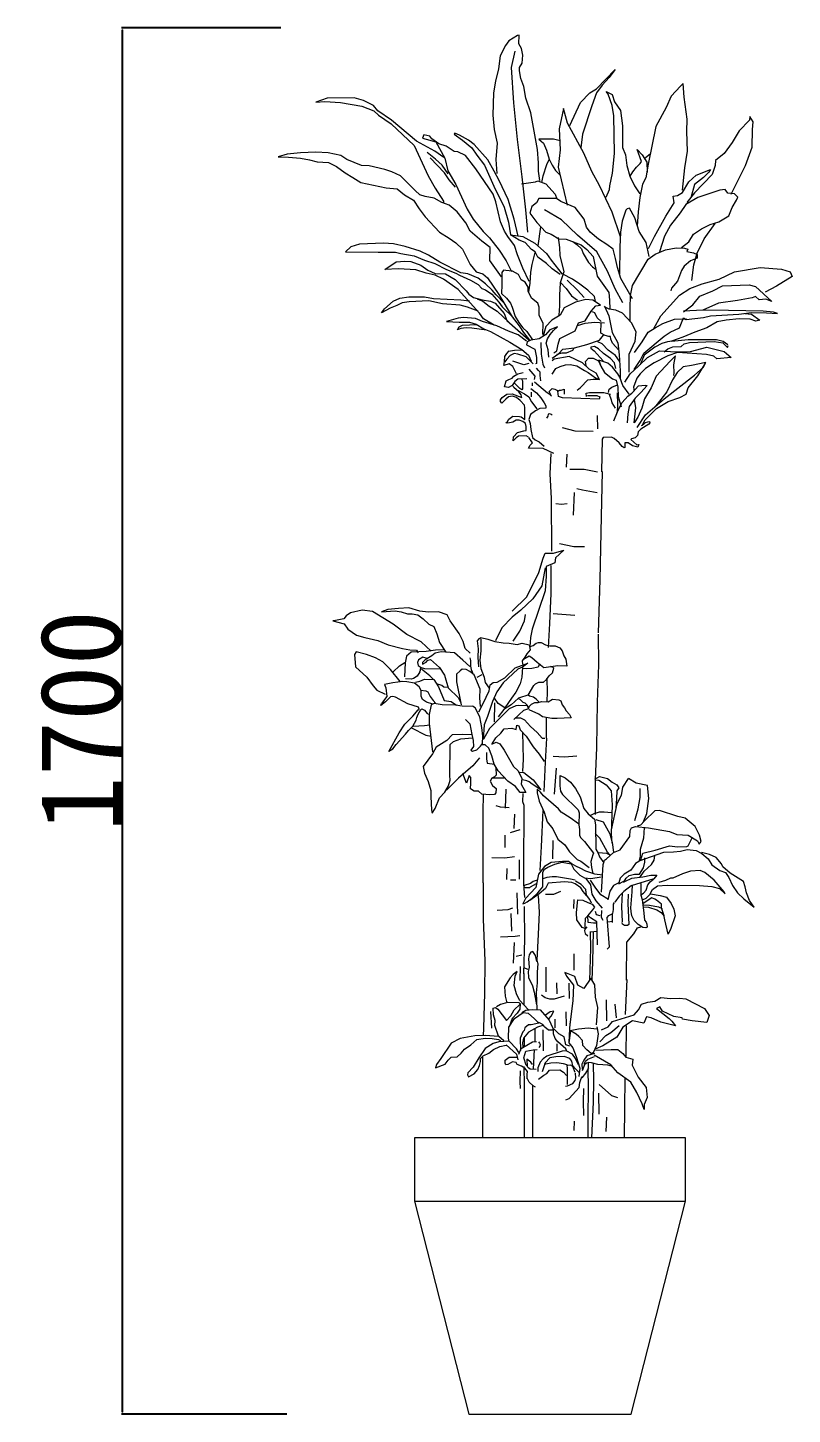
# Model space of a CAD drawing. Header units: millimetres. Extents: x -63086 to 83971, y -129912 to 13382.
# Drawn here: x 54441 to 55378, y -43769 to -42069 of the extents above; entities that cross this region are included whole.
import ezdxf

# ---------------------------------------------------------------- set-up
doc = ezdxf.new("R2010")
doc.units = ezdxf.units.MM
doc.layers.get('0').update_dxf_attribs({"lineweight": 0})
doc.layers.add('観葉植物', color=92, linetype='Continuous', lineweight=9)
doc.styles.get("Standard").update_dxf_attribs({"font": 'MS Mincho.ttf'})
doc.dimstyles.new('ISO-25', dxfattribs={"dimtxt": 2.5, "dimasz": 2.5, "dimexe": 1.25, "dimexo": 0.625, "dimtad": 1, "dimtxsty": 'Standard', "dimcen": 2.5, "dimadec": 0, "dimazin": 0, "dimtfac": 1, "dimtmove": 0, "dimatfit": 3, "dimfxl": 1, "dimarcsym": 0})

# ---------------------------------------------------------------- blocks, each defined once
blk = doc.blocks.new('*D1040')
at = {"layer": 'Defpoints', "color": 0, "ltscale": 10, "transparency": 16777216}
for p in [(54557.4, -42068.8), (54752.3, -42068.8), (54759.4, -43768.8)]:
    blk.add_point(p, dxfattribs=at)
at = {"layer": '観葉植物', "color": 0, "lineweight": -2, "ltscale": 10, "transparency": 16777216}
for p, q in [((54751.6, -42068.8), (54556.1, -42068.8)), ((54557.4, -43766.3), (54557.4, -42071.3)), ((54758.8, -43768.8), (54556.1, -43768.8))]:
    blk.add_line(p, q, dxfattribs=at)
at = {"layer": '観葉植物', "color": 0, "ltscale": 10, "transparency": 16777216}
for points in [[(54557, -42071.3), (54557.8, -42071.3), (54557.4, -42068.8)], [(54557, -43766.3), (54557.8, -43766.3), (54557.4, -43768.8)]]:
    blk.add_solid(points, dxfattribs=at)
at = {"layer": '観葉植物', "color": 0, "ltscale": 10, "transparency": 16777216, "insert": (54506.7, -42918.8), "char_height": 100, "attachment_point": 5, "rotation": 90}
blk.add_mtext('1700', dxfattribs=at)
blk = doc.blocks.new('ドラセナ2（CAD素材.com）')
at = {"color": 0, "linetype": 'ByBlock', "lineweight": -2}
for points in [[(-12.2, 1512.9), (-14.2, 1524), (-13.9, 1534.3), (-15.2, 1550.7), (-23.3, 1595.7), (-29.6, 1613.7), (-31.9, 1628.1), (-35.6, 1637.8), (-37.3, 1647.1), (-37.3, 1651.1), (-33.9, 1656.8), (-33.3, 1666.5), (-34.9, 1674.5), (-38.3, 1680.5), (-37.6, 1691.1), (-39.6, 1690.5), (-50.3, 1683.8), (-54.6, 1678.1), (-61, 1665.8), (-63, 1649.8), (-66.6, 1634.4), (-69.3, 1620.1), (-70, 1593), (-68.3, 1575.4), (-64.6, 1558.7), (-66.3, 1538.6), (-65.3, 1521.3)], [(-42.9, 1671.5), (-47.7, 1651.3), (-44.5, 1608), (-40.3, 1563.2), (-34.4, 1517.2), (-30.1, 1476.7), (-27.4, 1449.4)], [(24.4, 1580.1), (37.5, 1608.4), (49, 1620.2), (57, 1625), (80, 1649), (72.6, 1639), (64.1, 1629.8), (57.2, 1620.2), (51.2, 1604.1), (40.1, 1569.5), (37.8, 1552.6)], [(69.1, 1492.3), (72.9, 1501.9), (73.4, 1506.2), (76.6, 1521.6), (79.3, 1545.7), (78.2, 1592.1), (76.4, 1604.8), (71.3, 1618.8), (69.1, 1622), (76.2, 1618.2), (79.1, 1609.4), (86.7, 1598.4), (88.9, 1579.8), (88.9, 1553.1), (92.6, 1544.1), (94.2, 1531.2), (98, 1517.9), (103.8, 1506.2), (110.2, 1496.5)], [(162.4, 1501), (165.4, 1528.1), (168.7, 1548.8), (167.7, 1572.8), (168.4, 1587.8), (164.7, 1614.8), (163.4, 1631.5), (160.1, 1628.5), (148.7, 1616.2), (142.4, 1602.1), (129.7, 1578.8), (120.4, 1532.7), (117.7, 1516.1), (113.4, 1508.4), (110.4, 1491.7), (108, 1474.3), (107, 1456.7)], [(-130, 1541), (-141.1, 1548.7), (-163.7, 1561), (-194.4, 1586.7), (-210.8, 1598), (-216.1, 1604.7), (-228.5, 1610.7), (-239.8, 1614.1), (-272.9, 1613.7), (-286.9, 1608.7), (-275.9, 1609.7), (-256.8, 1608.4), (-230.8, 1603.7), (-215.8, 1598), (-210.1, 1592.7), (-194.8, 1582.4), (-166.4, 1555.7), (-149.1, 1518.3), (-140.7, 1503.3), (-130.4, 1487.3), (-130.4, 1485.3)], [(86.7, 1443.7), (76.1, 1474.1), (60.6, 1506.7), (51.5, 1523.8), (41.4, 1546.2), (21.6, 1583), (16.8, 1601.2), (11.5, 1576.1), (12.5, 1550.5), (9.9, 1529.1), (21.1, 1482.7)], [(222.1, 1496), (239.8, 1531.1), (247.8, 1553.8), (248.5, 1575.1), (249.2, 1584.8), (245.2, 1591.1), (244.5, 1586.8), (231.8, 1573.5), (223.5, 1559.4), (213.5, 1545.8), (202.8, 1537.1), (202.5, 1531.1), (198.8, 1520.1), (177.4, 1497.7), (167.7, 1485.7)], [(-25.3, 1389.1), (-33.3, 1405.2), (-39.6, 1421.5), (-43.3, 1433.2), (-51.6, 1443.9), (-55.6, 1450.5), (-60.6, 1462.2), (-66.3, 1486.6), (-69.6, 1495.9), (-90.7, 1527), (-103.7, 1543.3), (-113, 1548), (-117.4, 1548.3), (-127.4, 1554.7), (-136.4, 1557.7), (-144.7, 1564), (-147.4, 1567.3), (-154.7, 1568.7), (-156.1, 1564.7), (-139.7, 1560), (-128.7, 1540.3), (-125, 1524.6), (-115.4, 1507.9), (-101.3, 1477.6), (-94.3, 1465.2), (-82, 1450.2), (-74, 1442.5), (-62.3, 1427.2), (-53.6, 1414.2), (-47.3, 1401.2)], [(-39.1, 1444.6), (-43.7, 1465.2), (-51.4, 1489.4), (-62.3, 1512.6), (-68.3, 1524.3), (-76.3, 1538), (-92.7, 1556.7), (-99.7, 1562), (-111, 1568.3), (-116.7, 1570.7), (-117.4, 1569.7), (-107, 1562.3), (-95.7, 1552.7), (-89.7, 1543.7), (-80.3, 1531.6), (-68.6, 1505.6), (-56.3, 1480.2), (-50.6, 1461.6), (-48.3, 1446.2)], [(-59.3, 1394.5), (-73.6, 1414.8), (-73.3, 1430.5), (-83.3, 1438.2), (-97.7, 1450.5), (-103, 1460.9), (-113.7, 1474.2), (-123.4, 1482.6), (-132.7, 1485.9), (-142.1, 1490.9), (-153.1, 1493.3), (-159.4, 1495.3), (-165.1, 1500.3), (-183.4, 1518.3), (-193.8, 1523.3), (-202.5, 1526.3), (-221.8, 1530.6), (-231.2, 1531), (-248.8, 1538.6), (-256.5, 1543.3), (-271.9, 1546.7), (-286.9, 1547.3), (-305.9, 1546.7), (-322.3, 1545), (-333.3, 1541.6), (-320.6, 1541.3), (-305.9, 1540.3), (-294.6, 1538), (-285.5, 1535.6), (-271.5, 1535), (-261.5, 1530), (-251.2, 1522), (-241.8, 1516.6), (-231.8, 1510.3), (-200.8, 1503.9), (-187.4, 1502.6), (-178.1, 1495.3), (-167.4, 1488.6), (-160.4, 1477.9), (-153.1, 1468.2), (-135.4, 1449.5), (-123.4, 1442.2), (-115.4, 1436.5), (-107, 1428.5), (-103.3, 1420.2), (-97.7, 1409.8), (-90.3, 1400.8), (-82.3, 1398.2), (-76.6, 1393.5), (-62.6, 1372.8), (-46.3, 1345.4), (-37.6, 1334.4), (-32.3, 1326.5), (-25.2, 1317)], [(-124.7, 1521.1), (-132, 1531.6), (-140.3, 1539.1), (-150.5, 1547.2)], [(12.5, 1561.4), (4.5, 1563.4), (-13.5, 1563.4), (-7.8, 1558.4), (-4.1, 1550.1), (-0.8, 1539.1), (2.9, 1531.4), (6.9, 1525), (12.5, 1519.4)], [(98.3, 1518.1), (101.5, 1523.3), (106.3, 1529.1), (110.8, 1533.5), (112.1, 1536), (107.1, 1550.6), (113.1, 1544.1), (118.8, 1535.4), (119.4, 1523.1)], [(-115.9, 1504.4), (-123.4, 1513.6), (-129.4, 1522.2), (-146.8, 1540.5)], [(-9.8, 1510.2), (-8.5, 1518.4), (-3.8, 1532.3), (-1, 1538.6)], [(116.3, 1539.1), (117.1, 1540.8), (122.7, 1545.6)], [(120.7, 1429.3), (128, 1444), (142.1, 1469), (152.4, 1485.4), (151.1, 1493.4), (156.4, 1494.4), (162.4, 1498), (170.4, 1511), (179.4, 1519.1), (196.8, 1526.4), (194.8, 1523.1), (188.4, 1516.4), (177.1, 1507.7), (172.8, 1491.4)], [(-34.8, 1508.8), (-17.5, 1511.3), (-15, 1512.3), (-5, 1508.6), (6.3, 1495.8), (8.6, 1490.2)], [(161.1, 1430.5), (170.2, 1437.5), (176, 1447.1), (185.7, 1453.5), (196.3, 1458.8), (207, 1462), (219.3, 1469.5), (223.6, 1479.7), (228.9, 1488.7), (230.5, 1492.5), (226.2, 1496.2), (218.2, 1497.3), (215, 1501.6), (208.1, 1501), (181.4, 1491.9), (166.4, 1483.4), (159.5, 1473.3), (147.7, 1457.8), (140.3, 1444.4), (134.4, 1425.2)], [(101.2, 1367.7), (86.9, 1392.7), (82.9, 1406.1), (80.5, 1417.1), (77.5, 1428.4), (69.8, 1434.4), (59.5, 1440.8), (49.5, 1449.4), (44.8, 1455.5), (41.8, 1465.5), (30.8, 1479.8), (13.4, 1487.2), (8.1, 1490.5), (-13.6, 1490.8), (-16.3, 1485.2), (-22.3, 1480.8), (-24.6, 1472.8), (-15.9, 1461.1), (-4.9, 1449.4), (1.4, 1447.1), (11.1, 1441.4), (19.8, 1440.8), (38.1, 1433.8), (45.1, 1428.1), (52.8, 1419.4), (57.8, 1395.4), (72.2, 1375.4), (73.2, 1366), (73.5, 1355)], [(89.4, 1362.9), (79.8, 1380), (70.7, 1401.4), (57.4, 1425.4), (33.9, 1445.7), (14.1, 1464.4), (-6.7, 1476.7)], [(121.6, 1419.4), (117.9, 1436.8), (109.5, 1450.4), (104.2, 1466.8), (97.5, 1478.8), (94.5, 1478.1), (93.2, 1476.5), (88.5, 1462.8), (86.5, 1449.4), (85.5, 1430.8), (85.2, 1398.1)], [(12.7, 1397.3), (2.6, 1404.6), (-4.4, 1410.9), (-14.7, 1418.9), (-18, 1425.3), (-22.7, 1428.3), (-30.4, 1436.6), (-37.7, 1439.6), (-48.4, 1446.3), (-33.4, 1444), (-18.4, 1436), (-4.4, 1423.3), (1.6, 1414.9), (15, 1397.9)], [(-11.7, 1456), (-14.7, 1432.6)], [(173.9, 1390), (176.6, 1409.2), (180.3, 1423.6), (188.9, 1441.2), (202.7, 1459.9)], [(-56.3, 1362.2), (-65.9, 1372.6), (-70.7, 1378.3), (-78.8, 1386), (-87.8, 1393.1), (-100.7, 1398.5), (-109.3, 1399.5), (-134.9, 1412.5), (-148.7, 1421.2), (-158.9, 1426), (-177.5, 1431.9), (-191.7, 1435), (-204, 1436), (-233.6, 1434.6), (-244, 1431.5), (-250.7, 1425.4), (-210.4, 1425), (-189.2, 1424.8), (-182.7, 1423.1), (-166.4, 1420.2), (-153.9, 1415.2), (-141, 1410.8), (-127, 1403.5), (-115.5, 1399.3), (-110.9, 1396.8), (-97.2, 1390.6), (-87.8, 1385.4), (-83.4, 1380.4), (-78.8, 1378.7), (-71.3, 1373.5), (-62.8, 1363.7), (-58.6, 1357.8), (-44.8, 1344.3)], [(10, 1443), (11.7, 1430.6), (12.3, 1420.9), (17, 1400.9), (12.7, 1387.2), (11.7, 1372.2), (11.7, 1359.2), (11, 1347.5)], [(28.1, 1437.8), (33.1, 1434.1), (38.8, 1429.1), (40.8, 1423.4), (47.1, 1412.1), (52.2, 1406.7), (56.5, 1403.7)], [(98.5, 1340.1), (98.2, 1356.1), (98.9, 1371.8), (101.2, 1383.8), (120.5, 1416.2), (129.2, 1422.5), (141.6, 1427.9), (154.6, 1430.2), (164.9, 1429.9), (168.9, 1428.5), (167.9, 1425.5), (175.9, 1423.9), (180.3, 1421.9), (180.6, 1417.5), (172.3, 1414.2), (164.6, 1407.9), (161.3, 1402.2), (156.3, 1389.2), (149.2, 1380.8), (148.2, 1377.5)], [(-68.4, 1335.2), (-81.4, 1343.2), (-86.5, 1350.2), (-112.5, 1379.2), (-130.5, 1391.6), (-140.5, 1396.6), (-151.9, 1399.3), (-164.2, 1403.3), (-185.6, 1404.3), (-202.3, 1403.6), (-188.6, 1412.9), (-177.9, 1413.9), (-170.5, 1413.3), (-158.2, 1408.9), (-149.5, 1402.6), (-140.5, 1398.6), (-128.2, 1398.3), (-116.2, 1391.2), (-102.8, 1377.6), (-99.5, 1373.2), (-93.8, 1369.2), (-83.1, 1366.6), (-72.9, 1364.8), (-67.3, 1362.4), (-56.1, 1349.5), (-52.7, 1340.9), (-25.7, 1317.5)], [(-18.4, 1424.3), (-22, 1409.9), (-23.7, 1400.3), (-24.7, 1386.9), (-26.4, 1376.2)], [(-8.7, 1323.8), (-8.4, 1337.9), (-13, 1347.2), (-13.4, 1357.5), (-15, 1362.2), (-22.7, 1368.6), (-26.7, 1376.9), (-26.7, 1381.9), (-30.4, 1387.9), (-35.1, 1390.9), (-38.7, 1397.3), (-45.7, 1401.6), (-54.1, 1402.3), (-57.1, 1402.9), (-59.1, 1399.9), (-58.8, 1384.9), (-59.4, 1374.2), (-53.1, 1368.6), (-48.4, 1362.2), (-46.1, 1357.5), (-42.7, 1345.9), (-38.1, 1338.5), (-33.1, 1332.2), (-28.4, 1327.5), (-21.4, 1317.2)], [(55.7, 1364.2), (54.7, 1370.6), (46.4, 1378.2), (36.7, 1385.6), (27.7, 1391.6), (16, 1397.9)], [(127.3, 1331.4), (135.8, 1346.9), (158.8, 1372), (171.6, 1380.5), (186.5, 1385.9), (207.4, 1391.7), (226.1, 1400.8), (257.6, 1406.1), (283.7, 1404), (294.4, 1400.8), (297.1, 1394.9), (277.9, 1383.2), (264, 1375.7)], [(13, 1387.6), (19.7, 1380.2), (26.3, 1371.2), (33.7, 1365.9)], [(42.1, 1369.1), (33.7, 1378.2), (21, 1390.5)], [(163.6, 1351.7), (175.3, 1360.2), (183.9, 1370.9), (199.9, 1377.3), (211.6, 1383.7), (244.2, 1384.8), (252.2, 1382.6), (272, 1364.5), (264.5, 1367.2), (256.5, 1366.6), (252.2, 1370.4), (248, 1368.8), (229.8, 1365.6), (206.8, 1362.4), (187.6, 1353.8), (163.6, 1352.7)], [(-88.1, 1352.5), (-101.1, 1357.5), (-110.1, 1359.9), (-131.8, 1361.5), (-148.5, 1365.2), (-172.6, 1363.9), (-181.2, 1362.9), (-187.6, 1359.5), (-195.9, 1356.2), (-206.3, 1350.5), (-202.9, 1355.5), (-192.2, 1364.9), (-183.9, 1368.6), (-172.9, 1369.9), (-153.9, 1370.2), (-142.9, 1368.2), (-109.1, 1366.6), (-98.8, 1365.2)], [(-89.1, 1367.6), (-82.4, 1364.9), (-74.5, 1358.6), (-64.7, 1352.6), (-50.5, 1339.2)], [(4.7, 1301.3), (8.4, 1303.9), (10, 1311.9), (12.1, 1318.9), (30.8, 1328.5), (35.1, 1338.1), (43.1, 1340.8), (50.6, 1352.5), (56.4, 1358.9), (61.8, 1360), (52.7, 1365.9), (44.2, 1366.9), (31.4, 1363.7), (17.5, 1356.8), (12.7, 1347.7), (2.5, 1341.3), (-5, 1333.8), (-8.2, 1322.1)], [(-28.6, 1315.7), (-39, 1323.4), (-50.6, 1328), (-65, 1334.4), (-82.7, 1339.7), (-91.4, 1343.7), (-106, 1344.7), (-112.7, 1344.1), (-126.7, 1339.7), (-111.4, 1339), (-98.7, 1339), (-90.4, 1336.7), (-81, 1330.7), (-72.7, 1327.4), (-49, 1314.7), (-34.6, 1305.7), (-26.3, 1298.7), (-22.9, 1291.3)], [(62.6, 1339.8), (57.9, 1344.2), (55.2, 1350.5), (52.9, 1351.5), (51.2, 1351.9)], [(97, 1277.8), (97, 1299.9), (104.6, 1315.9), (105.6, 1327.2), (100, 1338.2), (89, 1349.9), (80.6, 1353.6), (72.6, 1354.9), (67.9, 1357.6), (66.9, 1358.6), (72.3, 1346.9), (76.3, 1326.2), (83.3, 1313.6), (85, 1298.9), (86.3, 1279.5), (86, 1269.8)], [(103.3, 1281.2), (110.7, 1292.2), (115, 1301.2), (140, 1321.9), (147.4, 1326.9), (159, 1331.9), (163.7, 1344.3), (167.1, 1342.3), (188.1, 1344.9), (196.8, 1346.9), (231.5, 1348.9), (247.1, 1350.9), (265.5, 1350.6), (278.8, 1349.6), (274.2, 1351.3), (261.5, 1352.6), (219.1, 1353.3), (188.4, 1353.9)], [(103.8, 1302), (112.9, 1314.8), (120.3, 1326.6), (128.9, 1331.9), (138.5, 1337.3), (152.9, 1342.6), (167.9, 1343.1)], [(238.8, 1349.6), (247.1, 1348.9), (257.2, 1341.3), (252.5, 1340.3), (245.5, 1342.9), (232.1, 1343.3), (216.1, 1341.3), (205.1, 1339.3), (192.4, 1331.9), (177.7, 1326.9), (163, 1320.6), (149, 1315.9), (169.4, 1317.6), (204.1, 1317.9), (212.4, 1315.9), (218.1, 1311.6)], [(-77.6, 1329.4), (-95.8, 1331.7), (-102.5, 1332.1), (-109.1, 1331.1), (-113.5, 1329.6), (-111.4, 1333.4), (-107, 1335.5), (-90.2, 1336.3)], [(-1.2, 1296.3), (-2.3, 1305), (-4.6, 1313.3), (-2.9, 1318.4), (0.1, 1324), (4.4, 1329), (9.1, 1333.4), (-0.2, 1329.7), (-5.6, 1323.4), (-13.3, 1318.7), (-23.6, 1317), (-27.9, 1315), (-28.6, 1311.3), (-18.6, 1306), (-16.3, 1295.7), (-16.3, 1288.3), (-17.9, 1288)], [(33.9, 1334.8), (43.2, 1337.8), (54.5, 1339.2), (66.9, 1338.2)], [(84.6, 1304.8), (76.9, 1313.1), (74.6, 1318.2), (74.2, 1321.5), (72.2, 1321.5), (67.6, 1322.5), (62.2, 1325.5), (62.6, 1338.8)], [(-11.3, 1314.3), (-10.9, 1299.9), (-8.6, 1287.6), (-6.6, 1282.9)], [(2.8, 1294.8), (10.8, 1300.5), (15.8, 1306.1), (30.2, 1307.5), (45.2, 1311.5), (60.9, 1316.8), (65.6, 1323.2)], [(80.6, 1282.1), (79.2, 1289.1), (74.2, 1294.5), (65.6, 1300.8), (59.6, 1306.5), (54.5, 1309.1), (50.2, 1308.5), (50.2, 1307.1), (54.2, 1303.8), (65.2, 1291.8)], [(85.2, 1291.1), (80.2, 1298.1), (71.2, 1304.8), (63.9, 1312.5), (58.9, 1314.8)], [(149.7, 1315.9), (144, 1314.9), (137, 1312.9), (128.7, 1308.5), (115.7, 1298.5), (110.7, 1286.9)], [(140, 1302.5), (144.7, 1306.5), (150.7, 1308.9), (160.7, 1309.2), (164.7, 1312.6), (171.1, 1314.2), (201.4, 1315.2), (211.8, 1313.9), (217.8, 1307.9), (218.4, 1310.6)], [(-40.8, 1275.5), (-45.4, 1284.7), (-50, 1288), (-56.4, 1285.9), (-55.6, 1290.9), (-55.4, 1297), (-52.9, 1300.7), (-49.8, 1303.9)], [(-20.6, 1288), (-29, 1296.4), (-39.3, 1299.7), (-44, 1300.7), (-48.7, 1298), (-53, 1293.7), (-55.7, 1290)], [(-50.7, 1303.6), (-43.4, 1304.9), (-34.4, 1305.1)], [(2.6, 1275.4), (7.4, 1282.1), (12.6, 1284.6), (19, 1286.9), (24.7, 1287.1), (32.8, 1285.4), (42.4, 1279.6), (47, 1277.5), (56, 1270.8), (60.8, 1268.9), (56.8, 1276.4), (48, 1281.6), (40.1, 1289.2), (23.4, 1297.1), (5.1, 1293.7), (2.8, 1291.5)], [(8.8, 1299.8), (14.8, 1301.5), (20.5, 1301.5), (28.2, 1304.8), (29.5, 1307.5)], [(44.5, 1286.1), (43.5, 1290.8), (47.2, 1294.8), (53.2, 1294.8), (59.6, 1291.5), (62.2, 1285.1)], [(97, 1250.8), (89.3, 1261.2), (85.6, 1271.8), (83.3, 1275.8), (76.6, 1283.9), (70.9, 1288.9), (59.9, 1292.5), (62.3, 1284.9), (66.9, 1277.2), (76.6, 1269.5), (81, 1267.8), (83.3, 1259.2), (83.6, 1247.8), (87.3, 1235.1)], [(92, 1265.5), (98.3, 1275.8), (108.7, 1285.2), (119.7, 1295.9), (134.3, 1303.9), (154.4, 1302.5), (172.4, 1302.9), (192.4, 1308.5), (213.4, 1302.9), (222.1, 1295.9), (204.4, 1293.9), (201.1, 1297.5), (192.1, 1299.5), (156.4, 1301.9), (144.7, 1297.9), (127.7, 1289.2), (117.3, 1282.2), (110.7, 1275.8), (106.6, 1270.5), (102.6, 1259.5), (103.3, 1254.5)], [(152, 1273.5), (152.4, 1276.8), (152, 1286.9), (154, 1297.9), (147.4, 1291.2), (130.3, 1272.8), (124.3, 1258.5), (116, 1245.1), (112.7, 1233.5), (107.7, 1222.5), (103.3, 1215.4), (105.3, 1233.8), (103.6, 1244.1)], [(-28.5, 1269.6), (-39.3, 1269.1), (-42.9, 1266.4), (-46.4, 1261.2), (-50.6, 1259.1), (-55.8, 1259.8), (-53.5, 1266.9), (-50.4, 1268.9), (-46.4, 1270.2), (-44.1, 1272.9), (-39.3, 1275.8), (-32.8, 1277.3)], [(-25.8, 1288.4), (-31.8, 1286.8), (-45.5, 1291.4)], [(-18.9, 1268.9), (-18.1, 1272.9), (-25.6, 1281.4)], [(-11.1, 1267.1), (-11.8, 1273.7), (-11.8, 1277.8), (-14.1, 1279.8), (-16.5, 1282.8)], [(107, 1209.8), (117.3, 1225.5), (140, 1245.1), (177.4, 1274.2), (188.1, 1283.9), (191.1, 1289.5), (173.7, 1285.9), (163.4, 1284.2), (156, 1277.2), (150.4, 1268.5), (143.4, 1253.8), (130, 1236.5)], [(113, 1212.4), (116.8, 1219.1), (130.5, 1233), (145.1, 1241.6), (159.3, 1246.8), (167, 1250.8), (169.5, 1258.5), (181.2, 1273.1), (190.8, 1288.9)], [(-26.2, 1198.2), (-29.1, 1199.5), (-38.5, 1199.3), (-41.4, 1197.4), (-45.1, 1193.4), (-44.5, 1198.4), (-39.9, 1203.7), (-32, 1205.7), (-29.1, 1206), (-29.1, 1211.2), (-30.1, 1214.7), (-33.3, 1217.2), (-37.6, 1218.9), (-41.4, 1218.7), (-45.6, 1216.4), (-51.8, 1215.1), (-54.1, 1215.8), (-52.2, 1217.2), (-50.4, 1220.1), (-45.4, 1223.7), (-37.4, 1223.3), (-35.1, 1222.8), (-30.8, 1219.7), (-30.8, 1234.1), (-31.2, 1237.2), (-36.6, 1242.9), (-41, 1246.6), (-45.8, 1248.1), (-50.6, 1247.5), (-54.1, 1244.7), (-59.1, 1239.6), (-60.6, 1241.6), (-60.5, 1243.7), (-58.4, 1246.8), (-52.9, 1250.6), (-46.2, 1251.2), (-34.3, 1246.6), (-35.3, 1249.8), (-38.1, 1253.5), (-44.1, 1258.9), (-45.1, 1260.4)], [(-34.9, 1269.6), (-33.7, 1267.1), (-33.5, 1257.1), (-34.5, 1256.2), (-36.8, 1257.7), (-43.3, 1264.4)], [(-21.5, 1261.1), (-21.5, 1264.7)], [(-19, 1266), (-3, 1252.4), (-2.7, 1252.4), (2.1, 1248.3), (-1.1, 1253.9), (2.7, 1257.5), (5.8, 1256.8), (9.1, 1255.2), (10, 1254.9)], [(33.4, 1255.8), (37.6, 1258.9), (46.6, 1268.3), (53, 1269.1), (59.7, 1269.3)], [(71.8, 1253), (72.6, 1257), (76, 1259.5), (82.8, 1262.4)], [(82.3, 1228.8), (88.6, 1240.5), (95.6, 1248.1), (100.3, 1251.8), (108.7, 1260.8), (116.7, 1261.8), (119, 1261.5), (111.3, 1252.8), (104.3, 1245.8), (97, 1235.8), (95.3, 1226.8), (94.6, 1215.8)], [(-38.9, 1255.2), (-31.2, 1251), (-26, 1247.5), (-22.5, 1241.5), (-16, 1232.7)], [(-23.6, 1257.9), (-16.5, 1252.2), (-11.3, 1246.4), (-6.9, 1240.1), (-5, 1236.4), (-5, 1233.7), (-12.5, 1233), (-17.6, 1230.3), (-24, 1226), (-25.7, 1219.7), (-24.4, 1214.9), (-23.6, 1207.4), (-21.3, 1197.8), (-18, 1194.7), (-13, 1192.4), (-7.1, 1187)], [(-22.5, 1247.4), (-22.8, 1253.4)], [(46, 1249.3), (57.3, 1249), (61.3, 1247.3), (60.3, 1244.7), (15.3, 1246.3), (10.6, 1248), (9.6, 1254.4), (11.9, 1255.7), (13.9, 1255.7), (17.3, 1257), (17.6, 1250.7)], [(45, 1248), (44.6, 1252), (48.6, 1252.7), (66, 1253), (74.3, 1250.7)], [(72.7, 1250.7), (75, 1244), (76, 1240), (80, 1233.7)], [(82.6, 1252.5), (83, 1237.8), (82.3, 1228.5), (78, 1217.8)], [(2.7, 1225.1), (1.8, 1225.9), (-0.6, 1226.8), (-2, 1226.2), (-2.4, 1223.8), (-4.1, 1221.5)], [(57.9, 1224.5), (58.2, 1208.2)], [(53.2, 1205), (30.8, 1205.5), (15.3, 1209.3)], [(112.4, 1212.4), (115.3, 1213.9), (117.2, 1215.9), (119.9, 1217), (122.2, 1217.2), (122.4, 1215.5), (121.3, 1213.9), (111.5, 1208), (108, 1204.7), (107.4, 1199.9), (104.5, 1197.4), (99.9, 1196.1), (99, 1195.3), (106.5, 1188.8), (109, 1189), (107.6, 1185.9), (101.3, 1187.2), (96.1, 1191.1), (91.7, 1190.9), (91.7, 1185.5), (91.1, 1184.9), (88.4, 1186.5), (84.8, 1191.1), (78.6, 1196.5), (75.3, 1198), (65.2, 1197.8), (64.2, 1195.5), (63.2, 1155.5)], [(4.6, 1177.8), (-8.2, 1184.2), (-26.3, 1184.7), (-24.2, 1188.4), (-21.5, 1191.1), (-25.8, 1197.5)], [(0.9, 1177.8), (-0.2, 1153.2), (1.4, 1122.8), (2, 1058.2)], [(20.6, 1177.2), (20.1, 1161.2)], [(58.5, 1155.3), (42, 1158.5), (24.4, 1158.5)], [(63.9, 1155.9), (62.8, 1100.9), (61.2, 1022.9), (59.1, 958.3)], [(29.7, 1130.2), (28.6, 1102.5)], [(58, 1129.7), (39.9, 1132.9), (32.9, 1134.5)], [(21.2, 1116.4), (14.2, 1115.3), (7.3, 1116.4)], [(-46.2, 984.5), (-28.2, 1002.2), (-13.8, 1031.9), (-8.2, 1049.6), (-5.8, 1055.6), (-1.2, 1055.9), (4.5, 1055.6), (16.9, 1059.6), (6.8, 1049.9), (5.8, 1043.9), (-4.5, 1039.3), (-4.5, 1027.6), (-5.8, 1009.6), (-21.9, 962.8), (-23.9, 952.5), (-24.7, 941.1)], [(11.6, 1067.8), (29.2, 1064), (42.5, 1064)], [(-5.8, 1037.9), (-9.8, 1015.6), (-20.8, 999.9), (-35.5, 985.9), (-46.5, 977.2), (-58.9, 964.2), (-66.9, 948.5)], [(0.9, 1040.7), (0.9, 1006.5), (-0.7, 969.7), (-2.3, 940.3)], [(-97.8, 933.3), (-103.8, 939), (-106.4, 947.6), (-111.1, 957.3), (-122.4, 973), (-125.8, 980.3), (-136.8, 984), (-149.1, 983.3), (-159.5, 984.7), (-172.8, 988.7), (-185.5, 988), (-198.9, 986.7), (-206.5, 984), (-189.9, 985), (-182.2, 983.7), (-174.8, 981.3), (-168.8, 981.3), (-161.8, 980.3), (-155.5, 975.3), (-148.5, 968.7), (-142.5, 965.7), (-138.5, 957), (-135.5, 946.3), (-127.6, 934.3)], [(-145.6, 935.7), (-158, 947.1), (-175.3, 956.1), (-192.3, 968.7), (-217.7, 984.1), (-230, 985.8), (-244.4, 982.8), (-249.7, 978.8), (-252.7, 975.1), (-262.7, 973.1), (-266.1, 972.7), (-252.1, 969.1), (-247.7, 962.7), (-237, 955.4), (-227, 952.4), (-211, 948.7), (-198.3, 943.4), (-180.6, 938.7), (-171.6, 937.4), (-163.6, 937), (-161.6, 933.7)], [(-45, 947.9), (-37, 960.1), (-31.1, 973), (-30.1, 980.4)], [(30.6, 979.3), (3.9, 981.4)], [(-84.9, 952.2), (-76.2, 950.5), (-67.5, 947.5), (-57.5, 945.8), (-49.8, 945.5), (-40.2, 943.8), (-34.1, 945.5), (-25.5, 943.5), (-24.1, 937.2), (-28.5, 932.5), (-30.8, 928.2), (-34.1, 923.8), (-33.8, 919.8)], [(59.1, 956.3), (59.7, 918.9), (58.1, 873), (57, 817.5), (55.4, 778), (55.4, 735.3)], [(-128.9, 937.2), (-140.3, 937), (-151.9, 935.4), (-170.3, 934.4), (-175.8, 929.6), (-177.6, 921.4), (-178.3, 904.3)], [(-73.9, 890.4), (-78.9, 897.1), (-80.2, 903.5), (-84.2, 913.8), (-85.5, 924.5), (-84.2, 936.2), (-84.2, 949.5), (-84.9, 951.8), (-87.2, 950.8), (-89.2, 948.2), (-87.9, 938.5), (-88.2, 928.2), (-87.5, 916.5)], [(-24.9, 941), (-20.7, 942.4), (-17, 945.4), (-13.9, 946.2), (-10.7, 946.4), (-5.3, 943.3), (-0.3, 942.2), (6.6, 942.2), (12.2, 939.7), (15.1, 936.2), (17, 930.1), (19.3, 925.7), (20.8, 917.2), (9.7, 917.8), (-7.3, 915.2), (-15.8, 921.6), (-22.2, 927.5), (-25.4, 929.6), (-32.4, 925.3)], [(-183.6, 898.3), (-195.3, 913), (-205, 922.4), (-213.7, 927.4), (-225, 931.7), (-237.7, 934.7), (-239.4, 931.4), (-238.4, 916.4), (-224.4, 903.7), (-216.7, 893), (-212.3, 888), (-202, 883)], [(-192, 910.3), (-184.3, 917.7), (-178, 921.7)], [(-150.6, 926.8), (-155.7, 928.1), (-161.3, 925), (-162.4, 921.9), (-161.5, 917.9), (-158, 915.4), (-153.6, 914.4), (-134.2, 914.1)], [(-98.2, 916.7), (-106.9, 924.7), (-117.2, 933.4), (-133.5, 934.9), (-140.9, 933.2), (-144.8, 930.1), (-152.8, 925.1), (-156.1, 921.7), (-156.1, 919.8), (-151.9, 922.3), (-149.6, 924.4)], [(-149.3, 924.4), (-146.3, 925.4), (-135.3, 915.7), (-129.3, 906.3), (-124.6, 890.7), (-112.2, 878.6), (-109.2, 872.3)], [(-98, 927.4), (-97.3, 924.1), (-97.5, 917.4), (-96.7, 913.2), (-94.8, 909.3)], [(-87.2, 861.4), (-81.9, 871.4), (-74.5, 887.1), (-73.2, 894.5), (-69.5, 897.1), (-64.5, 897.8), (-55.2, 903.1), (-42.5, 915.1), (-27.1, 921.1), (-33.8, 916.1), (-39.2, 913.5), (-57.5, 896.8), (-65.2, 885.8), (-70.5, 873.8), (-76.5, 855.7), (-80.5, 845.1), (-81.9, 827.4)], [(-12.9, 920.1), (-14.6, 916.2), (-22.1, 914.5), (-28.5, 914.1), (-33.1, 914.3)], [(-159.5, 910.3), (-162.6, 905.1), (-167.4, 902.2), (-170.3, 901.1), (-177.2, 901.5)], [(-165, 897.7), (-159.6, 899), (-153.6, 901.3), (-142.3, 900.7), (-136.6, 892), (-129.6, 875), (-120.9, 874), (-114.6, 869.3)], [(-159.5, 910.3), (-158.6, 912.5), (-158.2, 915.9)], [(-143.3, 901.1), (-147.2, 905.4), (-157.3, 913.4)], [(-85.1, 867.7), (-86.1, 878.4), (-85.5, 889), (-92.8, 906.7), (-98.2, 910.7), (-102.5, 913.1), (-107.5, 913.4), (-110.2, 911.7), (-114.5, 907.4), (-114.5, 898), (-108.8, 869.7)], [(-83.6, 906.8), (-89.8, 903.4)], [(-33.5, 916.1), (-34.5, 903.8), (-36.5, 895.5), (-41.8, 885.4), (-47.2, 878.1), (-55.2, 866.1), (-63.5, 871.4), (-67.9, 877.8)], [(-13.5, 873.4), (-16.7, 876.9), (-20, 879.2), (-25.2, 880.3), (-26.5, 881.5), (-19.8, 893.6), (-17.9, 895.7), (-13.5, 897.8), (-7.9, 897.6), (-4.3, 900.7), (-1, 905.3), (3, 908.9), (4.8, 914.7), (3.8, 915.5), (0.7, 917)], [(-3.9, 901.3), (-3.3, 885.8), (-3.9, 873.6)], [(-180.3, 898.3), (-192.7, 897), (-202.7, 894.7), (-201.3, 890.7), (-200, 880), (-206.3, 871.6)], [(-143.6, 870.6), (-151.3, 873), (-156.3, 876.3), (-158, 880.3), (-158, 887.3), (-160.3, 891.7), (-166, 896.3), (-175.3, 898), (-182, 898.3)], [(-158.3, 887.8), (-152.1, 886.9), (-149.7, 885.8), (-147, 880), (-143.3, 875.1), (-139.8, 871.3)], [(-124.8, 891.2), (-130, 891.6), (-132.7, 893.7), (-139, 895.6)], [(-197.4, 812.7), (-185, 835.3), (-177.9, 846), (-168.1, 855.9), (-161.7, 863.5), (-160.3, 864.5), (-161.2, 867.1), (-174.1, 870.9), (-189.5, 879.1), (-192.8, 880.1), (-195.5, 879.5), (-201.7, 873.4), (-207.4, 869.1), (-206.3, 871.6)], [(-94.5, 867.7), (-107.5, 868.3), (-115.8, 869.3), (-132.2, 870), (-141.9, 871.4), (-145.5, 869.7), (-148.2, 858), (-147.9, 847), (-143.9, 812)], [(-103.5, 851.7), (-98.2, 846.7), (-95.8, 833.3), (-94.1, 826), (-93.8, 818.6), (-96.8, 814.3), (-95.1, 813), (-89.5, 814.6), (-85.1, 819.3), (-82.8, 822.6), (-82.1, 831.3), (-83.5, 842), (-85.8, 855.3), (-91.5, 866.3), (-94.8, 868.3)], [(-28.1, 868.8), (-38.3, 869), (-41.7, 868.6), (-49.8, 865.1), (-74.2, 840.9), (-81.5, 827.7)], [(-67.8, 872.3), (-68.2, 848.9)], [(-26, 881.9), (-38.6, 878), (-47.5, 869.9), (-56.7, 864), (-63.6, 855)], [(-26.2, 864.4), (-26.7, 867.3), (-27.9, 869.6), (-30.4, 871.7), (-32.7, 872.6), (-36.3, 876.3), (-38.3, 876.9)], [(-26.2, 864.8), (-25.2, 868.2), (-22.5, 870.7), (-18.5, 872.8), (-14.6, 872.8), (-10.4, 873.8), (-2.1, 873.6), (3, 876.7), (10.9, 876.1), (13.4, 874.9), (14.8, 869.9), (18, 866.1), (20.1, 862.3), (23.8, 857.8), (25.9, 854), (8.8, 853), (2.5, 853), (-9.1, 855), (-13.7, 858.2), (-25.6, 863.6)], [(-197.4, 812.9), (-192.6, 815.8), (-188.5, 821), (-176.9, 833.8), (-173.4, 838.2), (-168.1, 843.7), (-163.9, 851.1), (-163.3, 854.2), (-161.4, 858.4), (-158.2, 864.2), (-156.9, 865.1), (-153.9, 863.2), (-150.4, 859.3), (-148.3, 858.4)], [(-44.4, 851.9), (-31.9, 863.4), (-26, 865.5)], [(-41.9, 853.8), (-36, 853.8), (-31.3, 851.5), (-23.7, 843.2), (-15.6, 836.1), (-9.4, 829), (-6.4, 828.8)], [(-4.8, 854.2), (-4.6, 828.8)], [(-169.9, 841.5), (-152, 832.6), (-145.7, 831.4)], [(-167.7, 843.6), (-153.6, 844.5), (-147.2, 845.1)], [(-96.2, 833), (-107.2, 833.3), (-119.8, 833), (-126.2, 826), (-139.5, 818), (-143.9, 809.9), (-155.6, 794.3), (-153.9, 785.9), (-149.2, 775.9), (-145.9, 764.6), (-145.9, 757.2), (-145.2, 740.9), (-144.5, 736.9), (-140.5, 742.9), (-135.5, 755.6), (-128.9, 762.9), (-124.2, 770.6), (-122.5, 777.6), (-122.8, 783.3), (-122.2, 821.3), (-118.2, 825), (-109.2, 828.3), (-94.8, 829.3)], [(-71, 822.2), (-66.4, 829.5), (-60, 835.2), (-56.3, 840.2), (-46.7, 841.2), (-41.3, 839.5), (-40.7, 844.9), (-38, 844.2), (-36.3, 839.2), (-29, 831.5), (-20.6, 818.2), (-13.3, 809.5), (-7, 800.5)], [(-33.6, 835.7), (-32.9, 803), (-33.6, 788)], [(-71.1, 821.6), (-66.1, 824), (-61.4, 822), (-56.1, 814.3), (-44.8, 794.3), (-38.8, 788.9), (-34.4, 779.6), (-35.4, 772.6), (-29.4, 762.2), (-36.4, 762.2), (-42.1, 769.6), (-51.8, 776.2), (-63.4, 788.9), (-68.5, 796.9), (-71.1, 807.3), (-74.8, 816.6), (-79.5, 820.6), (-83.8, 820.6)], [(-4.3, 829), (-5.8, 799.6), (-7.6, 763.6)], [(-86.3, 805), (-94.7, 795), (-112, 780), (-126.7, 765.3)], [(-77.8, 811.5), (-77.8, 803.8), (-76.8, 798.5), (-67.8, 797.1)], [(32.8, 806.8), (17.8, 805.7), (3.9, 806.3)], [(-66.4, 792.5), (-65.8, 783.4), (-67.8, 781.4), (-71.1, 780.1), (-73.1, 776.1), (-70.4, 770.8), (-66.1, 767.4), (-66.4, 762.1), (-67.8, 759.8), (-73.8, 759.4), (-83.5, 760.1), (-87.5, 763.8), (-92.8, 764.1), (-97.3, 766.8), (-96.8, 773.8), (-97.1, 780.8), (-99.1, 783.1), (-102.1, 773.8), (-106.8, 785.8)], [(-37.4, 787.1), (-32.1, 786.8), (-20.7, 777.8), (-11, 765.4), (-21.7, 772.4), (-25.4, 775.4), (-28.4, 776.8), (-33.7, 777.8)], [(7.6, 792), (5.1, 760.4)], [(12, 783.2), (12.2, 770.7), (13, 764), (15.3, 760), (34.7, 741), (35.8, 737.5), (35.6, 722.5), (36.2, 717), (36.2, 709.5), (37.9, 706.6), (42.5, 702.4), (53.5, 688.1), (52.5, 686), (50.2, 677.6), (50.8, 670.3), (52.7, 662.9)], [(12.4, 783), (18.7, 780.2), (25.3, 774.8), (31.4, 767.1), (37.2, 757.1), (41.4, 742.7), (46.8, 736.2), (54.8, 729.6), (56, 722.5), (56.2, 692.9), (59.3, 688.1), (60.8, 683.5), (66, 676.2)], [(-70.7, 780.2), (-54.8, 780.2)], [(-54, 766.4), (-55, 743.3)], [(35.2, 723.9), (24.9, 731.2), (13.9, 738.1), (10.7, 742.5), (-7.8, 758.3), (-11.4, 762.9), (-15.7, 766.5), (-15.7, 761.9), (-13, 751.9), (-7, 738.3), (-3.2, 726.4), (3.4, 717.7), (9.7, 705.2), (18.3, 698.1), (23.9, 689.5), (33.5, 680.3), (37.7, 678), (48.1, 670.5)], [(55.1, 778.5), (60.7, 781.9), (70.4, 779.5), (76.4, 775.2), (82.1, 771.9), (84.4, 768.2), (82.1, 764.2), (81.8, 754.8), (80.8, 743.2)], [(56.1, 777.9), (60.1, 777.5), (68.8, 771.9), (75.1, 764.2), (76.1, 747.2), (75.1, 712.1), (75.8, 700.4)], [(96.1, 779.5), (89.1, 768.9), (87.4, 758.5), (82.1, 748.5), (75.1, 716.5)], [(114.1, 725.5), (118.8, 736.5), (121.1, 754.8), (119.5, 770.9), (105.8, 773.9), (96.4, 779.5)], [(104.1, 728), (108.1, 742.4), (110.8, 756.1), (110.8, 767.4)], [(-81.9, 760), (-82.2, 738.7), (-82.2, 651.6)], [(-33.3, 761), (-33.6, 751.3), (-31.9, 746.6), (-31.9, 725.3), (-32.3, 688.2)], [(-50.1, 743.7), (-60.8, 744.4), (-65.8, 746.1)], [(-43.6, 735.7), (-44.3, 718.3)], [(-8.6, 740.3), (-10.6, 696.3), (-12.2, 666.6)], [(55.3, 736.8), (48.9, 733.8)], [(55.9, 736.9), (60.9, 738.5), (66.5, 738.5), (75.3, 737.7)], [(63.4, 640), (65.1, 674.1), (66.7, 679.4), (69.4, 681.1), (78.1, 688.8), (86.1, 692.1), (97.8, 708.5), (98.5, 715.8), (100.1, 719.1), (104.8, 720.8), (120.8, 718.8), (146.5, 714.5), (155.5, 710.8), (169.5, 710.1), (180.9, 703.1), (182.9, 698.8), (185.2, 702.4), (183.2, 710.1), (178.2, 720.8), (165.9, 730.8), (156.8, 733.1), (134.5, 740.2), (128.5, 739.8), (115.8, 727.5), (111.1, 722.1), (106.8, 721.1)], [(-37.1, 716.4), (-48.7, 713)], [(56.1, 729.1), (65.1, 726.5), (73.4, 711.8), (76.4, 701.1), (78.1, 689.1)], [(115.5, 719.5), (114.5, 706.5), (110.5, 692.4), (110.8, 684.4), (108.8, 677.8), (104.8, 675.4), (99.1, 667.1), (90.8, 662.1), (86.1, 657.1), (84.4, 651.4), (77.8, 648.1), (73.4, 641.4), (71.1, 630.7)], [(-55.3, 710), (-55.3, 695)], [(3.7, 703.4), (3.1, 680.9)], [(59.7, 688.9), (69.5, 688), (73.6, 685.8), (70.5, 689.1), (61.3, 706.4), (55.3, 712.2)], [(111.4, 679.8), (114, 687.8), (129, 691.5), (146.4, 696.8), (156.4, 695.8), (167.8, 696.1), (169.4, 696.8), (174.4, 706.8)], [(-43.4, 683.3), (-55.4, 681.7), (-71.4, 682.3)], [(-32.3, 688.3), (-32.6, 650.2), (-31.3, 633.6)], [(90.3, 652.1), (93.3, 657.1), (97.3, 660.4), (103.7, 662.1), (109.7, 662.1), (114.7, 670.1), (116.4, 676.8), (116.4, 682.1)], [(109.4, 678.5), (139.7, 689.1), (151.4, 689.5), (160.1, 690.5), (168.1, 692.5), (179.1, 691.1), (186.1, 687.5), (193.8, 680.8), (198.5, 673.5), (208.1, 666.8), (215.1, 664.1), (219.5, 658.1), (223.8, 648.1), (229.8, 639.4), (237.8, 632.1), (250.2, 621.7), (244.5, 629.7), (240.8, 639.4), (239.5, 646.8), (237.2, 653.4), (220.8, 663.4), (212.1, 671.1), (210.5, 674.8), (203.8, 682.8), (195.8, 686.5), (185.8, 688.8)], [(110.4, 658.1), (115.4, 665.8), (124.7, 674.1), (127.7, 679.5), (128.7, 685.1)], [(-53, 669.3), (-53.3, 655.6)], [(-37.9, 679.9), (-37.6, 655.9)], [(27.3, 674.5), (22.9, 677.6), (15.5, 677.9), (1.7, 676.3), (-6.6, 671.4), (-14.1, 662.1), (-17.1, 646), (-29.9, 632.5), (-33.3, 626), (-30.8, 626.8), (-27.9, 628.4), (-21.7, 632.9), (-15, 639.5), (-8.9, 646.8), (-8.9, 664.7), (-6.7, 668.3), (-2.5, 670.9), (6, 674.5), (14.9, 676.9), (25.9, 674.8), (29.2, 668.5), (36.7, 660.8), (42.5, 657.7), (50.1, 656.7), (62.9, 658.9)], [(27.5, 674.3), (32.1, 671.8), (36.7, 670.1), (43.6, 666.1), (54.7, 662.4), (64.7, 661.4)], [(122.7, 638), (125.8, 643.4), (131.9, 647.8), (143.8, 648.9), (183.4, 648.2), (198.4, 647.2), (207.8, 644.7), (214.7, 638.2), (213.4, 640.5), (201.5, 654.9), (189.9, 664.3), (184, 666.8), (172.3, 665.7), (162.5, 662.6), (150.7, 657.2), (147.7, 657.4), (141.5, 654.3), (133.3, 651.8)], [(-82, 651.6), (-82, 607.2), (-80, 556.1), (-80.3, 515.8)], [(-42, 655), (-48.5, 655)], [(-15.6, 654.7), (-20.5, 653.3), (-23.8, 650.7), (-31.5, 648.2), (-32.1, 646.5), (-30.5, 645.8), (-24.5, 646), (-24, 646.8), (-16.6, 650.7)], [(44.8, 636.2), (40.8, 641), (37.8, 645.4), (30.9, 650.3), (26.8, 652.1), (17.9, 652.9), (-2.3, 651.2), (-5.6, 644.5), (-13.2, 638), (-24.8, 629.9)], [(31, 654.7), (25.2, 656.1), (8.2, 658.9), (2.6, 658.9), (-4, 658), (-8.6, 656.3)], [(50.9, 626.6), (48.9, 631), (44.9, 636.3), (43.9, 643.3), (38.3, 649.6), (31.2, 653.6)], [(64.3, 620.3), (56.6, 629.3), (51.6, 637.6), (50.3, 649), (44.6, 656.7)], [(71.6, 631.3), (62.3, 637), (55.3, 646.3), (49.6, 654.7)], [(84.3, 650.4), (89.7, 653.1), (92, 653.4), (100.3, 657.1), (113.7, 659.1), (123.7, 661.1), (131, 660.8), (127.4, 656.4), (99.7, 647.8), (90.7, 641.1), (84.7, 635.1), (79.7, 627.7)], [(111.4, 650.7), (111.6, 636.3), (113.1, 631.3), (115.2, 614.4), (115.8, 605.7), (118.1, 603.2), (118.9, 600.7), (119.2, 597.3), (117.7, 596.3), (113.9, 596.7), (108.3, 600.3), (103.3, 605.5), (100.6, 610.9), (99.6, 616.5), (99.3, 621.1), (101, 640.5), (101.2, 649.1)], [(111.4, 637), (114.8, 638.8), (117.9, 642.6), (120, 649.1), (122.7, 652.8), (127.1, 656.2)], [(-40.6, 639.2), (-39.9, 613.2)], [(-14.6, 636.2), (-13.2, 615.5), (-14.6, 588.2), (-15.9, 556.8), (-14.9, 551.8)], [(13.1, 640.8), (4.4, 637.1), (-5.6, 637.1)], [(29.3, 631.3), (28.8, 620.1)], [(58.3, 575.6), (57.3, 603.6), (49.9, 608.6), (46.9, 611.6), (43.3, 607.9), (42.9, 598.9), (43.3, 595.6), (39.6, 596.6), (32.9, 606.3), (32.6, 614.9), (33.6, 627.6), (34.2, 630.6), (40.3, 630.3), (46.3, 627.3), (51.9, 625.3), (54.6, 621.9), (52.3, 618.6), (45.9, 611.3)], [(88.9, 603.8), (88.3, 622.6), (88.9, 638.8)], [(95.8, 637.8), (95.6, 626.1), (96.6, 600.5), (95, 599.4), (91.4, 599.2), (88.9, 600.9), (88.7, 603)], [(113.3, 630.7), (118.1, 632.8), (123.1, 638.2), (135, 635.9), (142.9, 634), (148.6, 626.3), (151.9, 619.4), (153.6, 610.9), (148.1, 595.7), (145, 588.8), (140.8, 606.3), (139.8, 612.4), (136.7, 620.9), (136.7, 625.5), (130.8, 630.3), (128.5, 631.7), (125, 633), (114.4, 626.1)], [(-46, 620.6), (-51.8, 618.5), (-64.7, 617.7)], [(-47.9, 613.9), (-47.3, 592.5)], [(-31.6, 622.5), (-31.3, 582.5), (-32.3, 540.1)], [(55.3, 616.9), (56.6, 612.9), (61.3, 611.6)], [(63.3, 617.6), (62.6, 609.3), (65, 605.6)], [(70, 570.2), (73, 572.9), (70, 608.9), (72.3, 611.6), (77, 613.9), (78, 618.9), (78, 625.3), (79.3, 627.3)], [(76.8, 602.8), (76.8, 612.8)], [(114.2, 622.2), (121, 621.7), (131, 618.4), (136.5, 615.1), (140, 610.5)], [(115.2, 624.4), (122.1, 624), (133.1, 622.2), (137.5, 620.1)], [(45.1, 597.5), (42.9, 594.6), (42.2, 592.9), (43.1, 589.4), (46.5, 586.6)], [(57, 602.1), (53.3, 602.1), (46.8, 602.9), (46.6, 611.5)], [(77, 604), (71, 603.4)], [(93.9, 532.3), (94.3, 579), (102.9, 589.2), (107.5, 596.3), (111.6, 597.8)], [(-36.8, 586.4), (-42.6, 585.6), (-60.6, 585.1)], [(-43.9, 578.5), (-44.9, 553.1)], [(49.2, 591.1), (49.6, 570.9), (48.5, 532)], [(58.3, 591.9), (49, 591.2)], [(53.1, 591.7), (52.3, 554.9), (51.5, 532.4)], [(-34.3, 562.8), (-41.6, 561.4)], [(-15.9, 555.3), (-17.6, 562.6), (-20.9, 567.2), (-23.6, 566.5), (-25.5, 563.4), (-26.1, 558.4), (-25.5, 547.8), (-26.8, 543), (-26.1, 535.4), (-21.5, 525.4), (-19.5, 517.3), (-16.5, 502.1)], [(29.3, 564.5), (29.3, 544.3)], [(-36.7, 549), (-37.1, 531.7)], [(-26.5, 545.3), (-32, 547.5)], [(-14.9, 552.8), (-15.7, 542.1), (-15.7, 529), (-16.7, 516.5), (-16.1, 496.7)], [(-4.9, 548), (-4.9, 518.1)], [(-26.3, 495.9), (-37.4, 507.8), (-41.1, 515.3), (-44, 525.8), (-42.6, 537.2), (-40.1, 542.7), (-44.9, 539.3), (-48.6, 535.2), (-55.7, 523.9), (-54.9, 512.8), (-52.8, 504.5)], [(-32.2, 540.2), (-32.2, 501.7)], [(7.9, 528.8), (8.5, 515.4)], [(57.1, 477.5), (58.7, 498.9), (56, 511.2), (54.9, 526.6), (50.1, 534.6), (41.6, 521.8), (34.1, 526.1), (30.4, 536.8), (18.1, 541.6), (20.2, 537.3), (28.8, 526.1), (28.2, 506.9), (24.5, 478)], [(23.1, 528.6), (23.5, 509.6)], [(94.4, 533), (92.3, 490.3)], [(-80.4, 516.3), (-81.6, 473.3), (-81.8, 464.1)], [(17.4, 512.8), (5.3, 508.8), (-0.3, 509.1), (-6, 510.5), (-10.3, 513.8)], [(63.3, 471.2), (71.3, 475), (76.7, 481.4), (103.4, 489.9), (108.7, 495.8), (112.4, 502.8), (119.9, 505.4), (128.5, 506.5), (135.9, 510.8), (147.7, 509.7), (158.9, 510.2), (166.4, 509.2), (189.3, 497.4), (195.2, 488.9), (192.5, 480.3), (174.4, 482.5), (162.6, 484.6), (162.1, 486.2), (151.9, 487.8), (138.1, 494.2), (134.9, 499.5), (130.6, 497.4), (146.1, 485.1), (149.3, 481.9), (154.1, 476.1), (135.9, 480.9), (124.2, 486.2), (118.3, 487.3), (115.1, 479.3), (101.2, 482.5), (89.5, 474.5), (82, 462.2), (64.9, 451.5), (55.3, 447.8)], [(-72.8, 493.6), (-71.8, 473.3)], [(-63, 463.6), (-67.6, 476.8), (-67, 482.8), (-69.1, 489.7), (-69.5, 497.8), (-66.8, 498.9), (-63.8, 496.8), (-53.4, 482.8), (-48, 488.4), (-43.8, 495.9), (-37.1, 502.2), (-36.7, 503.2), (-37.6, 504.5), (-52.2, 504.9), (-60.5, 502.2), (-65.7, 499.5)], [(-36.5, 503.5), (-37.1, 496.8), (-40.3, 491.6), (-46.5, 485.1), (-50.1, 475.1)], [(-34.4, 492.6), (-29.6, 495.3), (-21.3, 496.2), (-12.1, 495.7), (-0.9, 483), (3.3, 474), (3.9, 470.9), (-1.7, 471.1), (-6.1, 474.5), (-9.6, 478.4), (-13.6, 480.3)], [(-1.3, 484.7), (1.4, 488.2), (4.8, 494.3), (0.2, 493.2), (-5.4, 489.1)], [(19.5, 493.3), (19.8, 476.4)], [(69, 508), (69.4, 482.3)], [(79.4, 502.6), (81.1, 486)], [(-49.8, 456.9), (-50.8, 461.3), (-50.2, 474.6), (-43.5, 485.3), (-32.8, 492.6), (-26.8, 491.6), (-18.8, 485), (-13.5, 479.6), (-23.2, 477.5), (-26.4, 477.5), (-30.6, 473.8), (-31.7, 470.6), (-33.3, 469), (-36.5, 460.9), (-36, 446)], [(-7.5, 477), (-15.2, 474.7), (-26.3, 468.4), (-32.6, 461.3), (-33.6, 455.3), (-33.4, 450.3)], [(5.8, 484.3), (5.8, 473.9)], [(24.5, 479.3), (23.4, 464.3), (23.2, 455.6)], [(61, 456.4), (68.4, 464.4), (74.7, 468.1), (84.7, 476.8)], [(93.4, 476.1), (93, 437.7)], [(-56.5, 457.7), (-62.5, 463), (-79.6, 464.3), (-92.2, 464), (-109.9, 460.7), (-120.9, 455), (-133.6, 436), (-139, 429), (-140.3, 424.6), (-128.6, 429.3), (-124.6, 434.3), (-120.9, 438), (-113.9, 438.3), (-108.9, 442.6), (-104.9, 447.6), (-96.9, 453), (-89.6, 459.3), (-79.6, 461.3), (-70.9, 460.7), (-63.2, 459.3), (-60.5, 458.3)], [(-31.7, 462.4), (-31.7, 450.6)], [(-18.4, 473.5), (-18.6, 457.3)], [(-8.8, 471.4), (-8.2, 445.6)], [(24.4, 451.2), (19.6, 453.1), (17.5, 462.9), (10.9, 466.4), (4.2, 473.1)], [(20.5, 445.8), (19.6, 447.9), (9.8, 456.6), (6.5, 460.8), (4.4, 466.6), (4.2, 473.1)], [(57.4, 475), (59, 466.4), (56.9, 452), (53.2, 443), (50.5, 442.4), (45.2, 446.7), (40.4, 452), (39.8, 458.4), (35.5, 463.2), (32.3, 465.9), (25.4, 470.2), (23.3, 455.2), (28.1, 449.4), (32.3, 438.7), (36.6, 424.3), (35.5, 414.1)], [(56.9, 472.3), (46.8, 473.4), (35, 472.3), (24.9, 470.2)], [(-38.1, 443.4), (-41, 448.2), (-49.8, 457.4), (-62.5, 456.8), (-69.6, 454.7), (-79.4, 448.6), (-87.3, 436.8), (-94, 425.7), (-100.5, 418.6), (-101.1, 416.3), (-99.7, 413.8), (-92.8, 417.2), (-88.2, 422.8), (-86.3, 427.4), (-85.3, 432.4), (-85.3, 436.1), (-81.9, 439.3), (-75, 442.6), (-69.2, 447.4), (-61.5, 450.7), (-53.6, 452.6)], [(-53.6, 453), (-40.8, 441.6), (-39.4, 434.5)], [(-38.3, 441.6), (-35.2, 448.6), (-21.2, 456.6), (-16.4, 457.2)], [(-16.9, 422.8), (-24.2, 423), (-25.8, 424.2), (-29.2, 428), (-32.1, 436.8), (-29.4, 445.1), (-20.6, 446.8), (-15.6, 447.2)], [(-19.3, 447.4), (-20.7, 423.1)], [(35.1, 428.5), (31.3, 436), (27.6, 441.4), (20.1, 445.4), (15, 445), (-3.9, 439.1), (-8.3, 435.6), (-11.9, 431.6), (-14.8, 424.9), (-14.8, 420.3)], [(-13.9, 456.6), (-12.9, 455.1), (-12.1, 453.2), (-12.4, 451.3), (-13.5, 449.5)], [(8.3, 454.3), (8.5, 445.1)], [(54.7, 442.2), (45.3, 439.3), (41.5, 434.3), (39.3, 429.1), (39.5, 423.2)], [(56.4, 446.2), (75.1, 447.2), (83.1, 447.2), (89.5, 442.4), (93.2, 437.6), (101.8, 435.5), (100.7, 428), (108.2, 413.1), (117.8, 400.8), (119.4, 388.5), (115.6, 379.9), (115.6, 373.5), (113, 380.5), (106.6, 394.4), (99.1, 407.2), (83.1, 418.4), (74.5, 428.5), (54.2, 440.3)], [(-82.7, 438), (-82.7, 339)], [(-17.7, 401.1), (-20.6, 402.6), (-25.6, 407.1), (-27.7, 411.3), (-28.1, 411.3), (-28.1, 416.5), (-27.5, 420.1), (-30.6, 424.2), (-34.8, 426.7), (-40.2, 428.8), (-41.3, 431.3), (-45.8, 432.2), (-51.7, 428.8), (-54.2, 428.6), (-54.8, 430.3), (-55, 434.3), (-50, 438), (-40.2, 438)], [(-31.9, 426.2), (-31.4, 403.3), (-31.4, 339)], [(-21.4, 428.8), (-23.5, 431.5), (-28.3, 435.3), (-28.1, 426.5)], [(35.9, 419.1), (31.7, 422.9), (28.2, 427.2), (26.7, 432.9), (24.2, 436), (17.3, 438.5), (7.3, 438.3), (0, 436.8), (-5.8, 430.8), (-9.6, 419.9)], [(21.7, 404.3), (21.6, 423.6), (21.3, 428.2), (16.7, 429.5), (8.3, 430.9), (1.3, 430.4), (-7, 428.7)], [(31.1, 419.1), (28, 426.4), (25.1, 428.1), (22.1, 427.4)], [(76.8, 426.2), (70.9, 427.9), (58.6, 428.7), (51.1, 431), (47.6, 431.4), (44.9, 430.6), (42.2, 428.5), (39.7, 421)], [(42, 429.3), (43.6, 432.9), (46.3, 435.2), (54.7, 438.5)], [(46.7, 430.4), (46.5, 418.1), (47, 405.5), (46.5, 358.2), (46.5, 339)], [(53, 430), (53.6, 409), (53, 382.6), (51, 339)], [(-36.7, 421), (-37.1, 407.8), (-36.7, 399.3)], [(-14.2, 410.7), (-7.4, 415.9), (-3.9, 417.6), (-0.5, 421.9), (12, 422.3), (16.7, 419.6), (20.5, 415.2)], [(19, 402.2), (21.7, 402.8), (28, 405.5), (31.1, 409.1), (31.9, 412.6), (31.5, 418.3)], [(19.4, 385.5), (23.4, 387.2), (35.7, 400.7), (36.7, 406.6), (38.4, 411.8), (39.7, 413.5)], [(47.2, 424.3), (43.8, 418.3), (39.2, 412.6)], [(91.7, 412), (91.4, 375.3), (91, 339)], [(-21.2, 403.1), (-21.2, 339)], [(41, 399.2), (40.8, 383.5), (41.2, 366.4)], [(59.7, 393.8), (60.1, 367.9)], [(60.4, 404.2), (75.4, 390.8), (82.7, 388.5)], [(29.5, 359.5), (29.3, 347.7)], [(69.3, 364.1), (68.7, 346.8)], [(99.4, 0.1), (166, 261.3), (166, 339), (-166, 339), (-166, 261.3), (-99.4, 0.1), (99.4, -0.1)], [(-166, 261.3), (166, 261.3)]]:
    blk.add_lwpolyline(points, dxfattribs=at)

msp = doc.modelspace()

# ---------------------------------------------------------------- block references
at = {"layer": '観葉植物', "ltscale": 10}
msp.add_blockref('ドラセナ2（CAD素材.com）', (55081.3043, -43768.8923), dxfattribs=at)

# ---------------------------------------------------------------- dimensions: what is measured, and where the dimension line sits
dim = msp.add_linear_dim(base=(54557.37, -42068.8255), p1=(54759.422, -43768.8255), p2=(54752.2596, -42068.8255), angle=90, dimstyle='ISO-25', override={"dimtxt": 100}, dxfattribs=at)
dim.commit()
dim.dimension.update_dxf_attribs({"geometry": '*D1040', "text_midpoint": (54557.37, -42918.8255), "dimtype": 160})

doc.saveas('drawing.dxf')
